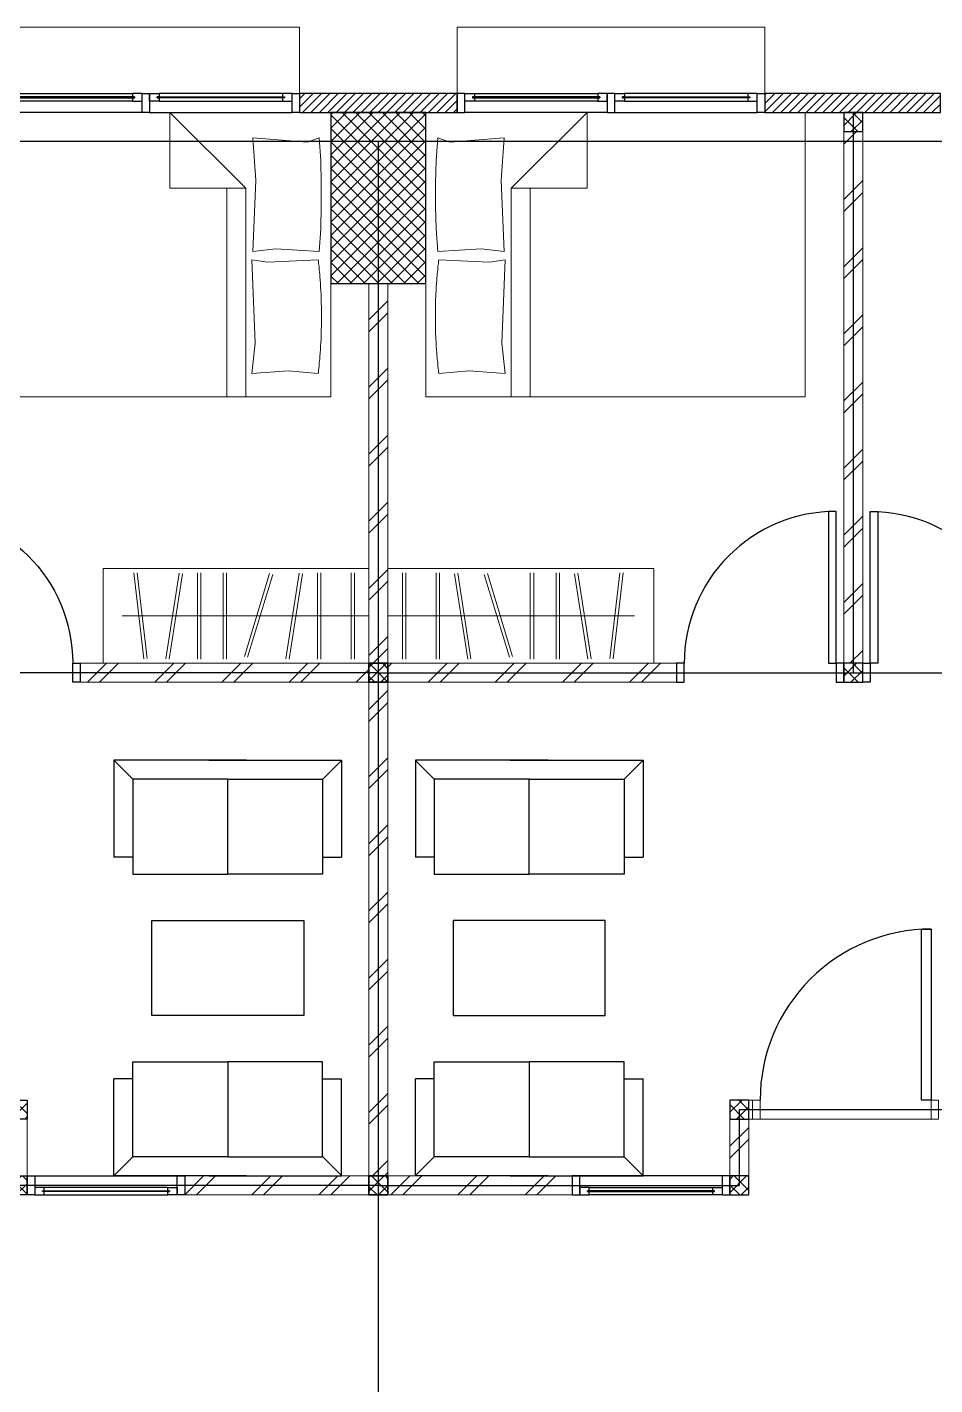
# Model space of a CAD drawing. Header units: millimetres. Extents: x -324 to 75, y -297 to 212.
# Drawn here: x -264.04 to -259.26, y 146.29 to 153.44 of the extents above; entities that cross this region are included whole.
import ezdxf

# ---------------------------------------------------------------- set-up
doc = ezdxf.new("R2010")
doc.units = ezdxf.units.MM
for name, color, linetype, lineweight in [('ars', 11, 'Continuous', 0), ('KOL', 1, 'Continuous', 30), ('KOLOM', 4, 'Continuous', 9), ('lan', 7, 'Continuous', 15), ('tem', 5, 'Continuous', 20)]:
    doc.layers.add(name, color=color, linetype=linetype, lineweight=lineweight)
doc.layers.add('as', color=1, linetype='Continuous', plot=False)
doc.layers.add('FURNITURE', color=68, linetype='Continuous')
doc.layers.add('Kusen', color=30, linetype='Continuous')
pattern_1 = [(225, (-504.27873, 383.079584), (0.0220970869, -0.0220970869), [])]
pattern_2 = [(45, (18.3328, -0.72464), (-0.1767767, 0.1767767), []), (45, (18.3953, -0.72464), (-0.1767767, 0.1767767), [])]

# ---------------------------------------------------------------- blocks, each defined once
blk = doc.blocks.new('T. J1')
at = {"layer": 'Kusen'}
for p, q in [((-0.7188, 0.1), (-0.0688, 0.1)), ((0.7212, 0.1), (0.0712, 0.1)), ((-0.0188, 0), (-0.7688, 0)), ((-0.0688, 0.06), (-0.7188, 0.06)), ((0.0212, 0), (0.7712, 0)), ((0.0712, 0.06), (0.7212, 0.06))]:
    blk.add_line(p, q, dxfattribs=at)
for points in [[(-0.8088, 0), (-0.7688, 0), (-0.7688, 0.1), (-0.8088, 0.1)], [(-0.0188, 0), (0.0212, 0), (0.0212, 0.1), (-0.0188, 0.1)], [(0.8112, 0), (0.7712, 0), (0.7712, 0.1), (0.8112, 0.1)]]:
    blk.add_lwpolyline(points, close=True, dxfattribs=at)
for points in [[(-0.7188, 0.0775), (-0.7188, 0.06), (-0.7688, 0.06), (-0.7688, 0.1), (-0.7188, 0.1), (-0.7188, 0.0825), (-0.7288, 0.0825), (-0.7288, 0.0775), (-0.7188, 0.0775)], [(-0.0688, 0.0775), (-0.0688, 0.06), (-0.0188, 0.06), (-0.0188, 0.1), (-0.0688, 0.1), (-0.0688, 0.0825), (-0.0588, 0.0825), (-0.0588, 0.0775), (-0.0688, 0.0775)], [(0.0712, 0.0775), (0.0712, 0.06), (0.0212, 0.06), (0.0212, 0.1), (0.0712, 0.1), (0.0712, 0.0825), (0.0612, 0.0825), (0.0612, 0.0775), (0.0712, 0.0775)], [(0.7212, 0.0775), (0.7212, 0.06), (0.7712, 0.06), (0.7712, 0.1), (0.7212, 0.1), (0.7212, 0.0825), (0.7312, 0.0825), (0.7312, 0.0775), (0.7212, 0.0775)]]:
    blk.add_lwpolyline(points, dxfattribs=at)
at = {"layer": 'Kusen', "color": 141}
for points in [[(-0.7288, 0.0775), (-0.0588, 0.0775), (-0.0588, 0.0825), (-0.7288, 0.0825)], [(0.7312, 0.0775), (0.0612, 0.0775), (0.0612, 0.0825), (0.7312, 0.0825)]]:
    blk.add_lwpolyline(points, close=True, dxfattribs=at)
blk = doc.blocks.new('P.80')
at = {"layer": 'Kusen'}
for points in [[(-69.8094, -74.8368), (-69.7694, -74.8368), (-69.7694, -74.0368), (-69.8094, -74.0368)], [(-70.6094, -74.9368), (-70.5694, -74.9368), (-70.5694, -74.8368), (-70.6094, -74.8368)], [(-69.7694, -74.9368), (-69.7294, -74.9368), (-69.7294, -74.8368), (-69.7694, -74.8368)]]:
    blk.add_lwpolyline(points, close=True, dxfattribs=at)
blk.add_arc((-69.7694, -74.8368), 0.8, 90, 180, dxfattribs=at)
blk = doc.blocks.new('K 10.10')
at = {"layer": 'ars'}
h = blk.add_hatch(dxfattribs=at)
h.set_pattern_fill('_USER', color=256, scale=0.05, angle=45, double=1, pattern_type=0)
h.set_pattern_definition([(45, (0, 0), (-0.035355339, 0.035355339), []), (135, (0, 0), (-0.035355339, -0.035355339), [])])
h.paths.add_polyline_path([(1560.5383, 1380.4069), (1560.6383, 1380.4069), (1560.6383, 1380.5069), (1560.5383, 1380.5069)])
at = {"layer": 'KOL'}
blk.add_lwpolyline([(1560.5383, 1380.4069), (1560.6383, 1380.4069), (1560.6383, 1380.5069), (1560.5383, 1380.5069)], close=True, dxfattribs=at)
blk = doc.blocks.new('P-90')
at = {"layer": 'Kusen'}
blk.add_lwpolyline([(374.6908, -21.5979), (374.7408, -21.5979), (374.7408, -22.4979), (374.6908, -22.4979)], close=True, dxfattribs=at)
at = {"layer": 'Kusen', "lineweight": 9}
for points in [[(373.8008, -22.4979), (373.8408, -22.4979), (373.8408, -22.5979), (373.8008, -22.5979)], [(374.7408, -22.4979), (374.7808, -22.4979), (374.7808, -22.5979), (374.7408, -22.5979)]]:
    blk.add_lwpolyline(points, close=True, dxfattribs=at)
at = {"layer": 'Kusen'}
blk.add_arc((374.7408, -22.4979), 0.9, 90, 180, dxfattribs=at)
blk = doc.blocks.new('BED1')
at = {"color": 0, "linetype": 'Continuous'}
for points in [[(1.9976, 0), (1.9976, 1.4976), (0, 1.4976), (0, 0), (1.9976, 0)], [(1.5484, 1.0993), (1.1489, 1.0993), (1.1489, 1.4976), (1.5484, 1.0993)], [(1.9346, 1.3656), (1.9443, 1.2458), (1.9467, 1.1259), (1.9467, 1.0061), (1.9443, 0.8862), (1.9346, 0.7663), (1.707, 0.7809), (1.586, 0.7663), (1.6017, 1.1404), (1.586, 1.3656), (1.8717, 1.3426), (1.9346, 1.3656)], [(1.4492, 1.0993), (1.4492, 0)], [(1.5484, 1.0993), (1.5484, 0)], [(1.9298, 0.1235), (1.7724, 0.138), (1.5799, 0.1235), (1.5981, 0.2833), (1.5799, 0.7228), (1.6634, 0.7094), (1.9298, 0.7228)], [(1.9298, 0.1235), (1.931, 0.1332), (1.9322, 0.1429), (1.9334, 0.1513), (1.9346, 0.161), (1.9346, 0.1707), (1.9358, 0.1804), (1.937, 0.1889), (1.9383, 0.1985), (1.9383, 0.2082), (1.9395, 0.2179), (1.9407, 0.2264), (1.9407, 0.2361), (1.9419, 0.2458), (1.9419, 0.2542), (1.9431, 0.2639), (1.9431, 0.2736), (1.9443, 0.2833), (1.9443, 0.2918), (1.9455, 0.3015), (1.9455, 0.3111), (1.9455, 0.3208), (1.9467, 0.3293), (1.9467, 0.339), (1.9467, 0.3487), (1.9467, 0.3584), (1.9479, 0.3668), (1.9479, 0.3765), (1.9479, 0.3862), (1.9479, 0.3959), (1.9479, 0.4044), (1.9479, 0.414), (1.9479, 0.4237), (1.9479, 0.4334), (1.9479, 0.4419), (1.9479, 0.4516), (1.9479, 0.4613), (1.9479, 0.4709), (1.9479, 0.4794), (1.9467, 0.4891), (1.9467, 0.4988), (1.9467, 0.5085), (1.9467, 0.5169), (1.9455, 0.5266), (1.9455, 0.5363), (1.9455, 0.546), (1.9443, 0.5545), (1.9443, 0.5642), (1.9431, 0.5738), (1.9431, 0.5835), (1.9419, 0.592), (1.9419, 0.6017), (1.9407, 0.6114), (1.9407, 0.6199), (1.9395, 0.6295), (1.9383, 0.6392), (1.9383, 0.6489), (1.937, 0.6574), (1.9358, 0.6671), (1.9346, 0.6768), (1.9346, 0.6864), (1.9334, 0.6949), (1.9322, 0.7046), (1.931, 0.7143), (1.9298, 0.7228)]]:
    blk.add_lwpolyline(points, dxfattribs=at)
blk = doc.blocks.new('LEMARI1')
for points in [[(0.6998, 0.4988), (-0.6998, 0.4988)], [(-0.6998, 0), (0.6998, 0), (0.6998, 0.4988), (-0.6998, 0.4988), (-0.6998, 0)], [(-0.5387, 0.4758), (-0.4855, 0.023)], [(-0.4685, 0.0254), (-0.5206, 0.477)], [(-0.3002, 0.4746), (-0.3705, 0.0242)], [(-0.3523, 0.0218), (-0.2821, 0.4709)], [(-0.2034, 0.477), (-0.2034, 0.0218)], [(-0.1852, 0.0218), (-0.1852, 0.477)], [(-0.0678, 0.477), (-0.0678, 0.0218)], [(-0.0496, 0.0218), (-0.0496, 0.477)], [(0.1755, 0.4722), (0.0436, 0.0363)], [(0.0605, 0.0315), (0.1937, 0.4673)], [(0.3317, 0.4746), (0.2627, 0.0242)], [(0.2797, 0.0218), (0.3499, 0.4709)], [(0.4286, 0.477), (0.4286, 0.0218)], [(0.4467, 0.0218), (0.4467, 0.477)], [(0.6053, 0.477), (0.6053, 0.0218)], [(0.6235, 0.0218), (0.6235, 0.477)], [(0.6998, 0.2494), (-0.5993, 0.2494)]]:
    blk.add_lwpolyline(points)
blk = doc.blocks.new('tamu02')
at = {"linetype": 'Continuous'}
for points in [[(-0.5005, 1.2448), (-0.5998, 1.3453)], [(0.1005, 1.3453), (-0.5985, 1.3453), (-0.5985, 0.8339)], [(-0.0993, 1.3453), (0.5998, 1.3453), (0.5998, 0.8339)], [(0.5005, 1.2448), (0.5998, 1.3453)], [(-0.4993, 0.7444), (0, 0.7444), (0, 1.2448), (-0.4993, 1.2448), (-0.4993, 0.7444)], [(0.5005, 0.7444), (0, 0.7444), (0, 1.2448), (0.5005, 1.2448), (0.5005, 0.7444)], [(-0.4993, 0.8339), (-0.5985, 0.8339)], [(0.5005, 0.8339), (0.5998, 0.8339)], [(-0.4993, -0.2444), (0, -0.2444), (0, -0.7448), (-0.4993, -0.7448), (-0.4993, -0.2444)], [(0.5005, -0.2444), (0, -0.2444), (0, -0.7448), (0.5005, -0.7448), (0.5005, -0.2444)], [(0.1005, -0.8453), (-0.5985, -0.8453), (-0.5985, -0.3339)], [(-0.4993, -0.3339), (-0.5985, -0.3339)], [(-0.0993, -0.8453), (0.5998, -0.8453), (0.5998, -0.3339)], [(0.5005, -0.3339), (0.5998, -0.3339)], [(-0.5005, -0.7448), (-0.5998, -0.8453)], [(0.5005, -0.7448), (0.5998, -0.8453)]]:
    blk.add_lwpolyline(points, dxfattribs=at)
blk.add_lwpolyline([(0.4, 0.5), (0.4, 0), (-0.4, 0), (-0.4, 0.5), (0.4, 0.5)])
blk = doc.blocks.new('T. J2')
at = {"layer": 'Kusen'}
for p, q in [((-0.3692, 0.1), (0.2808, 0.1)), ((-0.4192, 0), (0.3308, 0)), ((0.2808, 0.06), (-0.3692, 0.06))]:
    blk.add_line(p, q, dxfattribs=at)
for points in [[(-0.4592, 0), (-0.4192, 0), (-0.4192, 0.1), (-0.4592, 0.1)], [(0.3308, 0), (0.3708, 0), (0.3708, 0.1), (0.3308, 0.1)]]:
    blk.add_lwpolyline(points, close=True, dxfattribs=at)
for points in [[(-0.3692, 0.0775), (-0.3692, 0.06), (-0.4192, 0.06), (-0.4192, 0.1), (-0.3692, 0.1), (-0.3692, 0.0825), (-0.3792, 0.0825), (-0.3792, 0.0775), (-0.3692, 0.0775)], [(0.2808, 0.0775), (0.2808, 0.06), (0.3308, 0.06), (0.3308, 0.1), (0.2808, 0.1), (0.2808, 0.0825), (0.2908, 0.0825), (0.2908, 0.0775), (0.2808, 0.0775)]]:
    blk.add_lwpolyline(points, dxfattribs=at)
at = {"layer": 'Kusen', "color": 141}
blk.add_lwpolyline([(-0.3792, 0.0775), (0.2908, 0.0775), (0.2908, 0.0825), (-0.3792, 0.0825)], close=True, dxfattribs=at)
blk = doc.blocks.new('typikal-1a')
at = {"layer": 'as'}
for p, q in [((0, 5.5), (1.9, 5.5)), ((1.9, 5.1), (1.9, 5.5)), ((1.9, 5.1), (3, 5.1)), ((0, 2.8), (6.2, 2.8)), ((2.5, -0.15), (2.5, 2.8))]:
    blk.add_line(p, q, dxfattribs=at)
at = {"layer": 'KOL'}
blk.add_lwpolyline([(2.035, -0.15), (2.96, -0.15), (2.96, -0.25), (2.035, -0.25)], close=True, dxfattribs=at)
at = {"layer": 'lan'}
blk.add_line((2.91, 5.15), (2.01, 5.15), dxfattribs=at)
at = {"layer": 'tem'}
for points in [[(1.02, 5.45), (0.05, 5.45), (0.05, 5.55), (1.02, 5.55)], [(0.05, 2.85), (-0.05, 2.85), (-0.05, 5.45), (0.05, 5.45)], [(1.95, 5.45), (1.85, 5.45), (1.85, 5.15), (1.95, 5.15)], [(1.97, 5.15), (1.95, 5.15), (1.95, 5.05), (1.97, 5.05)], [(1.57, 2.75), (0.05, 2.75), (0.05, 2.85), (1.57, 2.85)], [(0.05, 2.75), (-0.05, 2.75), (-0.05, 0.75), (0.05, 0.75)], [(2.45, 2.75), (2.55, 2.75), (2.55, -0.05), (2.45, -0.05)]]:
    blk.add_lwpolyline(points, close=True, dxfattribs=at)
at = {"layer": 'ars', "rotation": 180}
for name, p in [('LEMARI1', (0.7498, 2.75)), ('BED1', (2.2476, 1.3476))]:
    blk.add_blockref(name, p, dxfattribs=at)
at = {"layer": 'FURNITURE'}
blk.add_blockref('tamu02', (0.7934, 4.1047), dxfattribs=at)
at = {"layer": 'KOLOM', "extrusion": (0, 0, -1), "zscale": -1}
for p in [(-1560.5883, -1374.9569), (-1562.4883, -1374.9569), (-1562.4883, -1375.3569), (-1560.5883, -1377.6569), (-1563.0883, -1377.6569), (-1563.0883, -1380.5569)]:
    blk.add_blockref('K 10.10', p, dxfattribs=at)
at = {"layer": 'Kusen', "xscale": -1}
blk.add_blockref('T. J2', (1.3908, 5.45), dxfattribs=at)
at = {"layer": 'Kusen', "xscale": -1, "rotation": 180}
for name, p in [('P-90', (-371.8308, -17.4479)), ('P.80', (72.1794, -72.0868)), ('T. J1', (1.2238, -0.15))]:
    blk.add_blockref(name, p, dxfattribs=at)
at = {"layer": 'Kusen', "rotation": 180}
blk.add_blockref('P.80', (-67.1794, -72.0868), dxfattribs=at)
blk = doc.blocks.new("k2'")
at = {"layer": 'ars'}
h = blk.add_hatch(dxfattribs=at)
h.set_pattern_fill('_USER', color=256, scale=0.05, angle=45, double=1, pattern_type=0)
h.set_pattern_definition([(45, (0, -4.95), (-0.03535534, 0.03535534), []), (135, (0, -4.95), (-0.03535534, -0.03535534), [])])
h.paths.add_polyline_path([(-0.25, -0.45), (0.25, -0.45), (0.25, 0.45), (-0.25, 0.45)])
at = {"layer": 'KOL'}
blk.add_lwpolyline([(-0.25, -0.45), (0.25, -0.45), (0.25, 0.45), (-0.25, 0.45)], close=True, dxfattribs=at)
blk = doc.blocks.new('A-4')
at = {"layer": 'ars'}
h = blk.add_hatch(dxfattribs=at)
h.set_pattern_fill('ANSI31', color=256, scale=0.25, angle=180, style=0)
h.set_pattern_definition(pattern_1)
h.paths.add_polyline_path([(-19.015, 13.5), (-18.185, 13.5), (-18.185, 13.6), (-19.015, 13.6)])
h = blk.add_hatch(dxfattribs=at)
h.set_pattern_fill('ANSI31', color=256, scale=0.25, angle=180, style=0)
h.set_pattern_definition(pattern_1)
h.paths.add_polyline_path([(-16.565, 13.5), (-15.64, 13.5), (-15.64, 13.6), (-16.565, 13.6)])
h = blk.add_hatch(dxfattribs=at)
h.set_pattern_fill('TEMBOK', color=256, scale=0.25)
h.set_pattern_definition(pattern_2)
h.paths.add_polyline_path([(-16.05, 10.6), (-16.15, 10.6), (-16.15, 13.4), (-16.05, 13.4)])
h = blk.add_hatch(dxfattribs=at)
h.set_pattern_fill('TEMBOK', color=256, scale=0.25)
h.set_pattern_definition([(45, (-18.6, 0.625), (-0.1767767, 0.1767767), []), (45, (-18.5375, 0.625), (-0.1767767, 0.1767767), [])])
h.paths.add_polyline_path([(-18.55, 10.6), (-18.65, 10.6), (-18.65, 12.6), (-18.55, 12.6)])
h = blk.add_hatch(dxfattribs=at)
h.set_pattern_fill('TEMBOK', color=256, scale=0.25)
h.set_pattern_definition([(45, (5.9328, -0.72464), (-0.1767767, 0.1767767), []), (45, (5.9953, -0.72464), (-0.1767767, 0.1767767), [])])
h.paths.add_polyline_path([(-18.65, 10.5), (-20.17, 10.5), (-20.17, 10.6), (-18.65, 10.6)])
h = blk.add_hatch(dxfattribs=at)
h.set_pattern_fill('TEMBOK', color=256, scale=0.25)
h.set_pattern_definition(pattern_2)
h.paths.add_polyline_path([(-18.55, 10.5), (-17.03, 10.5), (-17.03, 10.6), (-18.55, 10.6)])
h = blk.add_hatch(dxfattribs=at)
h.set_pattern_fill('TEMBOK', color=256, scale=0.25)
h.set_pattern_definition([(45, (15.8328, -4.82464), (-0.1767767, 0.1767767), []), (45, (15.8953, -4.82464), (-0.1767767, 0.1767767), [])])
h.paths.add_polyline_path([(-18.55, 7.9), (-18.65, 7.9), (-18.65, 10.5), (-18.55, 10.5)])
h = blk.add_hatch(dxfattribs=at)
h.set_pattern_fill('TEMBOK', color=256, scale=0.25)
h.set_pattern_definition([(45, (17.7328, -7.12464), (-0.1767767, 0.1767767), []), (45, (17.7953, -7.12464), (-0.1767767, 0.1767767), [])])
h.paths.add_polyline_path([(-16.65, 7.9), (-16.75, 7.9), (-16.75, 8.2), (-16.65, 8.2)])
h = blk.add_hatch(dxfattribs=at)
h.set_pattern_fill('TEMBOK', color=256, scale=0.25)
h.set_pattern_definition([(45, (5.3828, -3.42464), (-0.1767767, 0.1767767), []), (45, (5.4453, -3.42464), (-0.1767767, 0.1767767), [])])
h.paths.add_polyline_path([(-18.65, 7.8), (-19.62, 7.8), (-19.62, 7.9), (-18.65, 7.9)])
h = blk.add_hatch(dxfattribs=at)
h.set_pattern_fill('TEMBOK', color=256, scale=0.25)
h.set_pattern_definition([(45, (17.7828, -3.42464), (-0.1767767, 0.1767767), []), (45, (17.8453, -3.42464), (-0.1767767, 0.1767767), [])])
h.paths.add_polyline_path([(-18.55, 7.8), (-17.58, 7.8), (-17.58, 7.9), (-18.55, 7.9)])
at = {"layer": 'as'}
for p, q in [((-37.2, 13.35), (37.2, 13.35)), ((-18.6, 0.25), (-18.6, 13.35))]:
    blk.add_line(p, q, dxfattribs=at)
at = {"layer": 'KOL'}
blk.add_lwpolyline([(-19.015, 13.5), (-18.185, 13.5), (-18.185, 13.6), (-19.015, 13.6)], close=True, dxfattribs=at)
at = {"layer": 'lan'}
for p, q in [((-20.635, 13.95), (-19.015, 13.95)), ((-19.015, 13.6), (-19.015, 13.95)), ((-16.565, 13.95), (-18.185, 13.95)), ((-18.185, 13.6), (-18.185, 13.95)), ((-16.565, 13.6), (-16.565, 13.95))]:
    blk.add_line(p, q, dxfattribs=at)
at = {"layer": 'KOL'}
blk.add_blockref("k2'", (-18.6, 13.05), dxfattribs=at)
at = {"layer": 'lan', "rotation": 180}
blk.add_blockref('typikal-1a', (-18.6, 13.35), dxfattribs=at)
at = {"layer": 'lan', "xscale": -1, "rotation": 180}
blk.add_blockref('typikal-1a', (-18.6, 13.35), dxfattribs=at)

msp = doc.modelspace()

# ---------------------------------------------------------------- block references
msp.add_blockref('A-4', (-243.5919, 139.4939))

doc.saveas('drawing.dxf')
